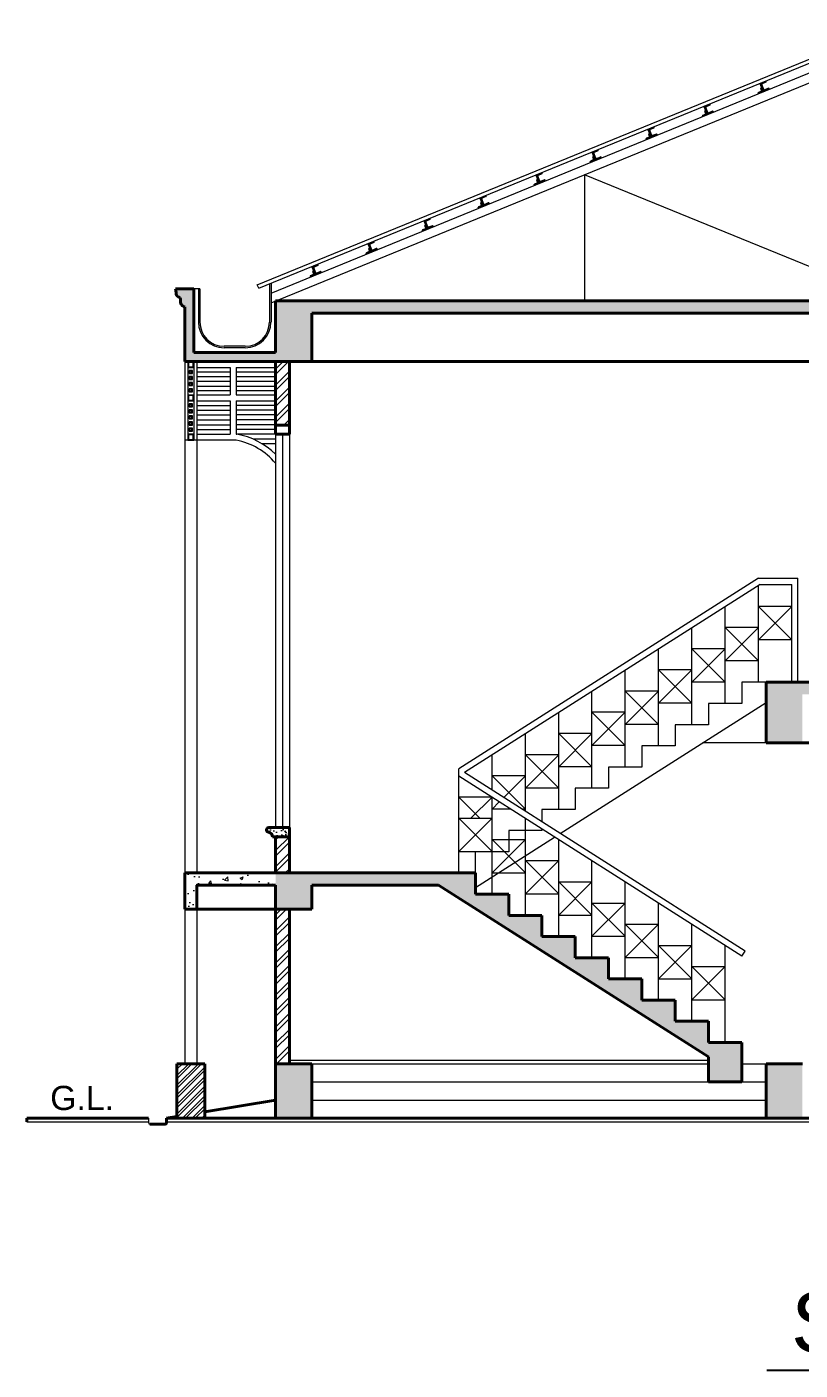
# Model space of a CAD drawing. Header units: inches. Extents: x 1367 to 15762, y 1989 to 8927.
# Drawn here: x 7952.65 to 7959.04, y 2026.24 to 2037.33 of the extents above; entities that cross this region are included whole.
import ezdxf

# ---------------------------------------------------------------- set-up
doc = ezdxf.new("R2010")
doc.units = ezdxf.units.IN
doc.header["$MEASUREMENT"] = 0
for name, color, linetype, lineweight in [('col', 5, 'Continuous', 40), ('EXIST.', 21, 'Continuous', 20), ('hatch', 8, 'Continuous', 5), ('proj', 31, 'Continuous', 15), ('stair', 3, 'Continuous', 20), ('text', 6, 'Continuous', 25), ('wall', 1, 'Continuous', 40), ('win', 60, 'Continuous', 9)]:
    doc.layers.add(name, color=color, linetype=linetype, lineweight=lineweight)
doc.styles.get("Standard").update_dxf_attribs({"font": 'arial.ttf', "height": 0.36})

msp = doc.modelspace()

# ---------------------------------------------------------------- hatches: boundary and pattern name
at = {"layer": 'hatch'}
h = msp.add_hatch(dxfattribs=at)
h.set_pattern_fill('ANSI31', color=256, scale=0.05, angle=45, style=0)
h.set_pattern_definition([(90, (8005.3047277, 1723.692997), (-0.00625, 9e-19), [])])
h.paths.add_polyline_path([(7958.721, 2036.856, -0.414214), (7958.724, 2036.862), (7958.754, 2036.875, 0.414214), (7958.757, 2036.882), (7958.755, 2036.887), (7958.706, 2036.866), (7958.735, 2036.797), (7958.784, 2036.817), (7958.782, 2036.822, 0.414214), (7958.776, 2036.825), (7958.745, 2036.812, -0.414214), (7958.739, 2036.814)])
h.paths.add_polyline_path([(7958.721, 2036.831), (7958.716, 2036.829, 0.414214), (7958.714, 2036.823), (7958.72, 2036.807, -0.414214), (7958.718, 2036.8), (7958.695, 2036.79, -0.000198), (7958.695, 2036.79, 0.414446), (7958.692, 2036.784), (7958.694, 2036.78), (7958.735, 2036.797)])
h = msp.add_hatch(dxfattribs=at)
h.set_pattern_fill('ANSI31', color=256, scale=0.05, angle=45, style=0)
h.set_pattern_definition([(90, (8004.8422494, 1723.5038586), (-0.00625, 9e-19), [])])
h.paths.add_polyline_path([(7958.259, 2036.667, -0.414214), (7958.261, 2036.673), (7958.292, 2036.686, 0.414214), (7958.294, 2036.693), (7958.293, 2036.697), (7958.243, 2036.677), (7958.273, 2036.608), (7958.322, 2036.628), (7958.32, 2036.633, 0.414214), (7958.313, 2036.636), (7958.283, 2036.623, -0.414214), (7958.276, 2036.625)])
h.paths.add_polyline_path([(7958.258, 2036.642), (7958.254, 2036.64, 0.414214), (7958.251, 2036.634), (7958.258, 2036.617, -0.414214), (7958.255, 2036.611), (7958.233, 2036.601, -0.000198), (7958.233, 2036.601, 0.414446), (7958.23, 2036.595), (7958.231, 2036.591), (7958.273, 2036.608)])
h = msp.add_hatch(dxfattribs=at)
h.set_pattern_fill('ANSI31', color=256, scale=0.05, angle=45, style=0)
h.set_pattern_definition([(90, (8004.379771, 1723.31472), (-0.00625, 9e-19), [])])
h.paths.add_polyline_path([(7957.796, 2036.478, -0.414214), (7957.799, 2036.484), (7957.829, 2036.497, 0.414214), (7957.832, 2036.504), (7957.83, 2036.508), (7957.781, 2036.488), (7957.81, 2036.419), (7957.859, 2036.439), (7957.857, 2036.444, 0.414214), (7957.851, 2036.446), (7957.82, 2036.434, -0.414214), (7957.814, 2036.436)])
h.paths.add_polyline_path([(7957.796, 2036.453), (7957.791, 2036.451, 0.414214), (7957.789, 2036.444), (7957.795, 2036.428, -0.414214), (7957.793, 2036.422), (7957.77, 2036.412, -0.000198), (7957.77, 2036.412, 0.414446), (7957.767, 2036.406), (7957.769, 2036.402), (7957.81, 2036.419)])
h = msp.add_hatch(dxfattribs=at)
h.set_pattern_fill('ANSI31', color=256, scale=0.05, angle=45, style=0)
h.set_pattern_definition([(90, (8003.917293, 1723.1255816), (-0.00625, 9e-19), [])])
h.paths.add_polyline_path([(7957.334, 2036.288, -0.414214), (7957.336, 2036.295), (7957.367, 2036.308, 0.414214), (7957.37, 2036.314), (7957.368, 2036.319), (7957.318, 2036.299), (7957.348, 2036.23), (7957.397, 2036.25), (7957.395, 2036.255, 0.414214), (7957.388, 2036.257), (7957.358, 2036.244, -0.414214), (7957.351, 2036.247)])
h.paths.add_polyline_path([(7957.333, 2036.264), (7957.329, 2036.262, 0.414214), (7957.326, 2036.255), (7957.333, 2036.239, -0.414214), (7957.33, 2036.233), (7957.308, 2036.223, -0.000198), (7957.308, 2036.223, 0.414446), (7957.305, 2036.216), (7957.306, 2036.213), (7957.348, 2036.23)])
h = msp.add_hatch(dxfattribs=at)
h.set_pattern_fill('ANSI31', color=256, scale=0.05, angle=45, style=0)
h.set_pattern_definition([(90, (8003.4548145, 1722.936443), (-0.00625, 9e-19), [])])
h.paths.add_polyline_path([(7956.871, 2036.099, -0.414214), (7956.874, 2036.106), (7956.904, 2036.119, 0.414214), (7956.907, 2036.125), (7956.905, 2036.13), (7956.856, 2036.11), (7956.885, 2036.041), (7956.934, 2036.061), (7956.932, 2036.066, 0.414214), (7956.926, 2036.068), (7956.895, 2036.055, -0.414214), (7956.889, 2036.058)])
h.paths.add_polyline_path([(7956.871, 2036.075), (7956.866, 2036.073, 0.414214), (7956.864, 2036.066), (7956.87, 2036.05, -0.414214), (7956.868, 2036.043), (7956.845, 2036.034, -0.000198), (7956.845, 2036.034, 0.414446), (7956.842, 2036.027), (7956.844, 2036.024), (7956.885, 2036.041)])
h = msp.add_hatch(dxfattribs=at)
h.set_pattern_fill('ANSI31', color=256, scale=0.05, angle=45, style=0)
h.set_pattern_definition([(90, (8002.992336, 1722.7473046), (-0.00625, 9e-19), [])])
h.paths.add_polyline_path([(7956.409, 2035.91, -0.414214), (7956.411, 2035.917), (7956.442, 2035.93, 0.414214), (7956.445, 2035.936), (7956.443, 2035.941), (7956.393, 2035.921), (7956.423, 2035.852), (7956.472, 2035.872), (7956.47, 2035.876, 0.414214), (7956.463, 2035.879), (7956.433, 2035.866, -0.414214), (7956.426, 2035.869)])
h.paths.add_polyline_path([(7956.408, 2035.886), (7956.404, 2035.884, 0.414214), (7956.401, 2035.877), (7956.408, 2035.861, -0.414214), (7956.405, 2035.854), (7956.383, 2035.845, -0.000198), (7956.383, 2035.845, 0.414446), (7956.38, 2035.838), (7956.381, 2035.835), (7956.423, 2035.852)])
h = msp.add_hatch(dxfattribs=at)
h.set_pattern_fill('ANSI31', color=256, scale=0.05, angle=45, style=0)
h.set_pattern_definition([(90, (8002.529858, 1722.558166), (-0.00625, 9e-19), [])])
h.paths.add_polyline_path([(7955.946, 2035.721, -0.414214), (7955.949, 2035.728), (7955.979, 2035.741, 0.414214), (7955.982, 2035.747), (7955.98, 2035.752), (7955.931, 2035.732), (7955.96, 2035.663), (7956.009, 2035.683), (7956.008, 2035.687, 0.414214), (7956.001, 2035.69), (7955.97, 2035.677, -0.414214), (7955.964, 2035.68)])
h.paths.add_polyline_path([(7955.946, 2035.696), (7955.941, 2035.694, 0.414214), (7955.939, 2035.688), (7955.946, 2035.672, -0.414214), (7955.943, 2035.665), (7955.92, 2035.656, -0.000198), (7955.92, 2035.656, 0.414446), (7955.918, 2035.649), (7955.919, 2035.646), (7955.96, 2035.663)])
h = msp.add_hatch(dxfattribs=at)
h.set_pattern_fill('ANSI31', color=256, scale=0.05, angle=45, style=0)
h.set_pattern_definition([(90, (8002.0673795, 1722.3690275), (-0.00625, 9e-19), [])])
h.paths.add_polyline_path([(7955.484, 2035.532, -0.414214), (7955.486, 2035.538), (7955.517, 2035.551, 0.414214), (7955.52, 2035.558), (7955.518, 2035.563), (7955.468, 2035.542), (7955.498, 2035.473), (7955.547, 2035.494), (7955.545, 2035.498, 0.414214), (7955.538, 2035.501), (7955.508, 2035.488, -0.414214), (7955.501, 2035.49)])
h.paths.add_polyline_path([(7955.483, 2035.507), (7955.479, 2035.505, 0.414214), (7955.476, 2035.499), (7955.483, 2035.483, -0.414214), (7955.48, 2035.476), (7955.458, 2035.466, -0.000198), (7955.458, 2035.466, 0.414446), (7955.455, 2035.46), (7955.456, 2035.456), (7955.498, 2035.473)])
h = msp.add_hatch(dxfattribs=at)
h.set_pattern_fill('ANSI31', color=256, scale=0.05, angle=45, style=0)
h.set_pattern_definition([(90, (8001.604901, 1722.179889), (-0.00625, 9e-19), [])])
h.paths.add_polyline_path([(7955.021, 2035.343, -0.414214), (7955.024, 2035.349), (7955.054, 2035.362, 0.414214), (7955.057, 2035.369), (7955.055, 2035.373), (7955.006, 2035.353), (7955.035, 2035.284), (7955.085, 2035.304), (7955.083, 2035.309, 0.414214), (7955.076, 2035.312), (7955.046, 2035.299, -0.414214), (7955.039, 2035.301)])
h.paths.add_polyline_path([(7955.021, 2035.318), (7955.016, 2035.316, 0.414214), (7955.014, 2035.31), (7955.021, 2035.293, -0.414214), (7955.018, 2035.287), (7954.995, 2035.277, -0.000198), (7954.995, 2035.277, 0.414446), (7954.993, 2035.271), (7954.994, 2035.267), (7955.035, 2035.284)])
h = msp.add_hatch(dxfattribs=at)
h.set_pattern_fill('AR-CONC', color=256, scale=0.035, style=0)
h.set_pattern_definition([(50, (8005.7672, 1723.88214), (0.25104106, -0.02196325), [0.02625, -0.28875]), (355, (8005.7672, 1723.88214), (-0.04856297, 0.26326725), [0.021, -0.231]), (100.4514, (8005.78813, 1723.8803), (0.20247828, 0.24130384), [0.02230907, -0.24539974]), (46.1842, (8005.7672, 1723.95214), (0.37353437, -0.05793166), [0.039375, -0.433125]), (96.6356, (8005.79833, 1723.9473), (0.32713195, 0.34094125), [0.0334636, -0.36809955]), (351.1842, (8005.7672, 1723.95214), (0.3271317, 0.3409415), [0.0315, -0.3465]), (21, (8005.8022, 1723.93464), (0.20891747, -0.14091661), [0.02625, -0.28875]), (326, (8005.8022, 1723.93464), (0.08516037, 0.25380252), [0.021, -0.231]), (71.4514, (8005.81962, 1723.9229), (0.29407792, 0.11288567), [0.02230907, -0.24539974]), (37.5, (8005.76721, 1723.88214), (0.00425595, 0.11651285), [0, -0.2282, 0, -0.2345, 0, -0.231875]), (7.5, (8005.7672, 1723.88214), (0.09207434, 0.1380441), [0, -0.1337, 0, -0.22295, 0, -0.088375]), (327.5, (8005.68916, 1723.88214), (0.186837853, -0.007894205), [0, -0.0875, 0, -0.273, 0, -0.36225]), (317.5, (8005.65416, 1723.88214), (0.20411516, 0.03503674), [0, -0.11375, 0, -0.1813, 0, -0.25725])])
edge = h.paths.add_edge_path()
edge.add_line((7955.006, 2034.969), (7964.606, 2034.969))
edge.add_line((7964.606, 2034.969), (7964.606, 2034.569))
edge.add_line((7964.606, 2034.569), (7964.906, 2034.569))
edge.add_line((7964.906, 2034.569), (7964.906, 2034.969))
edge.add_line((7964.906, 2034.969), (7969.621, 2034.969))
edge.add_line((7969.621, 2034.969), (7969.621, 2034.569))
edge.add_line((7969.621, 2034.569), (7970.671, 2034.569))
edge.add_line((7970.671, 2034.569), (7970.671, 2035.019))
edge.add_spline(control_points=[(7970.671, 2035.019), (7970.684, 2035.025), (7970.708, 2035.036), (7970.704, 2035.07), (7970.708, 2035.088), (7970.709, 2035.094)], knot_values=[0, 0, 0, 0, 0.037335, 0.072043, 0.090727, 0.090727, 0.090727, 0.090727], degree=3, periodic=0)
edge.add_spline(control_points=[(7970.709, 2035.094), (7970.721, 2035.1), (7970.745, 2035.111), (7970.742, 2035.145), (7970.745, 2035.163), (7970.746, 2035.169)], knot_values=[0, 0, 0, 0, 0.037335, 0.072043, 0.090727, 0.090727, 0.090727, 0.090727], degree=3, periodic=0)
edge.add_line((7970.746, 2035.169), (7970.596, 2035.169))
edge.add_line((7970.596, 2035.169), (7970.596, 2034.644))
edge.add_line((7970.596, 2034.644), (7969.921, 2034.644))
edge.add_line((7969.921, 2034.644), (7969.921, 2035.068))
edge.add_line((7969.921, 2035.068), (7969.921, 2035.069))
edge.add_line((7969.921, 2035.069), (7954.706, 2035.069))
edge.add_line((7954.706, 2035.069), (7954.706, 2034.644))
edge.add_line((7954.706, 2034.644), (7954.046, 2034.644))
edge.add_line((7954.046, 2034.644), (7954.031, 2034.644))
edge.add_line((7954.031, 2034.644), (7954.031, 2035.169))
edge.add_line((7954.031, 2035.169), (7953.881, 2035.169))
edge.add_spline(control_points=[(7953.881, 2035.169), (7953.883, 2035.163), (7953.886, 2035.145), (7953.883, 2035.111), (7953.906, 2035.1), (7953.919, 2035.094)], knot_values=[0, 0, 0, 0, 0.018685, 0.053392, 0.090727, 0.090727, 0.090727, 0.090727], degree=3, periodic=0)
edge.add_spline(control_points=[(7953.919, 2035.094), (7953.92, 2035.088), (7953.924, 2035.07), (7953.92, 2035.036), (7953.944, 2035.025), (7953.956, 2035.019)], knot_values=[0, 0, 0, 0, 0.018685, 0.053392, 0.090727, 0.090727, 0.090727, 0.090727], degree=3, periodic=0)
edge.add_line((7953.956, 2035.019), (7953.956, 2034.569))
edge.add_line((7953.956, 2034.569), (7955.006, 2034.569))
edge.add_line((7955.006, 2034.569), (7955.006, 2034.969))
edge = h.paths.add_edge_path()
edge.add_line((7959.056, 2031.819), (7964.606, 2031.819))
edge.add_line((7964.606, 2031.819), (7964.606, 2031.419))
edge.add_line((7964.606, 2031.419), (7964.906, 2031.419))
edge.add_line((7964.906, 2031.419), (7964.906, 2031.819))
edge.add_line((7964.906, 2031.819), (7969.621, 2031.819))
edge.add_line((7969.621, 2031.819), (7969.621, 2031.419))
edge.add_line((7969.621, 2031.419), (7969.921, 2031.419))
edge.add_line((7969.921, 2031.419), (7969.921, 2031.819))
edge.add_line((7969.921, 2031.819), (7970.571, 2031.819))
edge.add_line((7970.571, 2031.819), (7970.571, 2031.269))
edge.add_line((7970.571, 2031.269), (7970.671, 2031.269))
edge.add_line((7970.671, 2031.269), (7970.671, 2031.769))
edge.add_spline(control_points=[(7970.671, 2031.769), (7970.684, 2031.775), (7970.708, 2031.786), (7970.704, 2031.82), (7970.708, 2031.838), (7970.709, 2031.844)], knot_values=[0, 0, 0, 0, 0.037335, 0.072043, 0.090727, 0.090727, 0.090727, 0.090727], degree=3, periodic=0)
edge.add_spline(control_points=[(7970.709, 2031.844), (7970.721, 2031.85), (7970.745, 2031.861), (7970.742, 2031.895), (7970.745, 2031.913), (7970.746, 2031.919)], knot_values=[0, 0, 0, 0, 0.037335, 0.072043, 0.090727, 0.090727, 0.090727, 0.090727], degree=3, periodic=0)
edge.add_line((7970.746, 2031.919), (7958.756, 2031.919))
edge.add_line((7958.756, 2031.919), (7958.756, 2031.419))
edge.add_line((7958.756, 2031.419), (7959.056, 2031.419))
edge.add_line((7959.056, 2031.419), (7959.056, 2031.819))
h.paths.add_polyline_path([(7955.006, 2030.244), (7956.052, 2030.244), (7958.281, 2028.825), (7958.281, 2028.619), (7958.556, 2028.619), (7958.556, 2028.769), (7958.556, 2028.944), (7958.281, 2028.944), (7958.281, 2029.119), (7958.006, 2029.119), (7958.006, 2029.294), (7957.731, 2029.294), (7957.731, 2029.469), (7957.456, 2029.469), (7957.456, 2029.644), (7957.181, 2029.644), (7957.181, 2029.819), (7956.906, 2029.819), (7956.906, 2029.994), (7956.631, 2029.994), (7956.631, 2030.169), (7956.356, 2030.169), (7956.356, 2030.344), (7954.706, 2030.344), (7954.706, 2030.044), (7955.006, 2030.044)])
h.paths.add_polyline_path([(7955.006, 2028.769), (7954.706, 2028.769), (7954.706, 2028.319), (7955.006, 2028.319)])
h.paths.add_polyline_path([(7959.056, 2028.769), (7958.756, 2028.769), (7958.756, 2028.319), (7959.056, 2028.319)])
h.paths.add_polyline_path([(7964.906, 2028.769), (7964.606, 2028.769), (7964.606, 2028.319), (7964.906, 2028.319)])
h.paths.add_polyline_path([(7969.921, 2028.769), (7969.621, 2028.769), (7969.621, 2028.319), (7969.921, 2028.319)])
h = msp.add_hatch(dxfattribs=at)
h.set_pattern_fill('ANSI32', color=256, scale=0.25, style=0)
h.set_pattern_definition([(45, (8005.76721, 1723.88214), (-0.06629126, 0.06629126), []), (45, (8005.8114, 1723.88214), (-0.06629126, 0.06629126), [])])
h.paths.add_polyline_path([(7960.671, 2034.569), (7960.556, 2034.569), (7960.556, 2031.919), (7960.671, 2031.919)])
h.paths.add_polyline_path([(7969.921, 2034.569), (7969.806, 2034.569), (7969.806, 2034.044), (7969.921, 2034.044)])
h.paths.add_polyline_path([(7969.806, 2031.919), (7969.921, 2031.919), (7969.921, 2032.294), (7969.806, 2032.294)])
h.paths.add_polyline_path([(7964.906, 2031.419), (7964.791, 2031.419), (7964.791, 2030.894), (7964.906, 2030.894)])
h.paths.add_polyline_path([(7954.706, 2034.569), (7954.706, 2034.044), (7954.821, 2034.044), (7954.821, 2034.569)])
h.paths.add_polyline_path([(7954.706, 2030.344), (7954.821, 2030.344), (7954.821, 2030.644), (7954.706, 2030.644)])
h.paths.add_polyline_path([(7954.706, 2028.769), (7954.821, 2028.769), (7954.821, 2030.044), (7954.706, 2030.044)])
h = msp.add_hatch(dxfattribs=at)
h.set_pattern_fill('AR-CONC', color=256, scale=0.015, style=0)
h.set_pattern_definition([(50, (8005.76721, 1723.88214), (0.107589027, -0.00941282), [0.01125, -0.12375]), (355, (8005.76721, 1723.88214), (-0.0208127, 0.11282882), [0.009, -0.099]), (100.4514, (8005.77617, 1723.88135), (0.086776407, 0.10341593), [0.00956103, -0.105171317]), (46.1842, (8005.7672, 1723.91214), (0.16008616, -0.02482785), [0.016875, -0.185625]), (96.6356, (8005.78055, 1723.91007), (0.140199406, 0.14611768), [0.01434154, -0.15775695]), (351.1842, (8005.7672, 1723.91214), (0.14019929, 0.14611779), [0.0135, -0.1485]), (21, (8005.78221, 1723.90464), (0.089536058, -0.060392834), [0.01125, -0.12375]), (326, (8005.78221, 1723.90464), (0.0364973, 0.108772507), [0.009, -0.099]), (71.4514, (8005.78967, 1723.8996), (0.126033394, 0.048379575), [0.00956103, -0.105171317]), (37.5, (8005.767206, 1723.882136), (0.0018239783, 0.049934078), [0, -0.0978, 0, -0.1005, 0, -0.099375]), (7.5, (8005.767206, 1723.882136), (0.039460431, 0.059161757), [0, -0.0573, 0, -0.09555, 0, -0.037875]), (327.5, (8005.733756, 1723.882136), (0.0800733654, -0.003383231), [0, -0.0375, 0, -0.117, 0, -0.15525]), (317.5, (8005.718756, 1723.882136), (0.087477925, 0.015015747), [0, -0.04875, 0, -0.0777, 0, -0.11025])])
h.paths.add_polyline_path([(7954.821, 2030.719), (7954.65, 2030.719, 1), (7954.65, 2030.681, -0.372044), (7954.681, 2030.644), (7954.821, 2030.644)])
h = msp.add_hatch(dxfattribs=at)
h.set_pattern_fill('AR-CONC', color=256, scale=0.035, style=0)
h.set_pattern_definition([(50, (8005.05773, 1921.67933), (0.25104106, -0.02196325), [0.02625, -0.28875]), (355, (8005.05773, 1921.67933), (-0.04856297, 0.26326725), [0.021, -0.231]), (100.4514, (8005.07865, 1921.6775), (0.2024783, 0.24130384), [0.02230907, -0.24539974]), (46.1842, (8005.05773, 1921.74933), (0.3735344, -0.05793166), [0.039375, -0.433125]), (96.6356, (8005.08886, 1921.7445), (0.327132, 0.3409413), [0.0334636, -0.3680995]), (351.1842, (8005.05773, 1921.74933), (0.3271317, 0.3409415), [0.0315, -0.3465]), (21, (8005.09273, 1921.73183), (0.20891747, -0.1409166), [0.02625, -0.28875]), (326, (8005.09273, 1921.73183), (0.08516037, 0.2538025), [0.021, -0.231]), (71.4514, (8005.11014, 1921.72008), (0.2940779, 0.11288567), [0.02230907, -0.24539974]), (37.5, (8005.05773, 1921.67933), (0.00425595, 0.11651285), [0, -0.2282, 0, -0.2345, 0, -0.231875]), (7.5, (8005.05773, 1921.67933), (0.09207434, 0.1380441), [0, -0.1337, 0, -0.22295, 0, -0.088375]), (327.5, (8004.97968, 1921.67933), (0.18683785, -0.007894205), [0, -0.0875, 0, -0.273, 0, -0.36225]), (317.5, (8004.94468, 1921.67933), (0.20411516, 0.03503674), [0, -0.11375, 0, -0.1813, 0, -0.25725])])
h.paths.add_polyline_path([(7953.956, 2030.044), (7954.056, 2030.044), (7954.056, 2030.244), (7954.706, 2030.244), (7954.706, 2030.344), (7953.956, 2030.344)])
at = {"layer": 'proj'}
h = msp.add_hatch(dxfattribs=at)
h.set_pattern_fill('ANSI32', color=256, scale=0.15, style=0)
h.set_pattern_definition([(45, (7976.609224, 1986.95364), (-0.039774756, 0.039774756), []), (45, (7976.63574, 1986.95364), (-0.039774756, 0.039774756), [])])
h.paths.add_polyline_path([(7953.891, 2028.319), (7954.121, 2028.319), (7954.121, 2028.769), (7953.891, 2028.769)])

# ---------------------------------------------------------------- linework, layer by layer
at = {"layer": 'col'}
for p, q in [((7953.881, 2035.169), (7954.031, 2035.169)), ((7954.031, 2035.169), (7954.031, 2034.644)), ((7954.706, 2035.069), (7969.921, 2035.069)), ((7954.706, 2035.069), (7954.706, 2034.644)), ((7953.956, 2035.019), (7953.956, 2034.569)), ((7955.006, 2034.569), (7955.006, 2034.969)), ((7955.006, 2034.969), (7964.606, 2034.969)), ((7954.706, 2034.644), (7954.031, 2034.644)), ((7954.706, 2034.644), (7954.046, 2034.644)), ((7955.006, 2034.569), (7953.956, 2034.569)), ((7954.706, 2034.569), (7970.671, 2034.569)), ((7958.756, 2031.919), (7958.756, 2031.419)), ((7958.756, 2031.919), (7970.746, 2031.919)), ((7958.756, 2031.419), (7969.921, 2031.419)), ((7953.956, 2030.344), (7953.956, 2030.044)), ((7953.956, 2030.344), (7954.706, 2030.344)), ((7956.356, 2030.344), (7954.706, 2030.344)), ((7956.356, 2030.344), (7956.356, 2030.169)), ((7954.706, 2030.244), (7954.056, 2030.244)), ((7954.056, 2030.244), (7954.056, 2030.044)), ((7954.706, 2030.044), (7954.706, 2030.244)), ((7956.052, 2030.244), (7955.006, 2030.244)), ((7955.006, 2030.044), (7955.006, 2030.244)), ((7956.052, 2030.244), (7958.281, 2028.825)), ((7956.631, 2030.169), (7956.356, 2030.169)), ((7956.631, 2029.994), (7956.631, 2030.169)), ((7954.706, 2030.044), (7953.956, 2030.044)), ((7955.006, 2030.044), (7954.706, 2030.044)), ((7956.906, 2029.994), (7956.631, 2029.994)), ((7956.906, 2029.819), (7956.906, 2029.994)), ((7957.181, 2029.819), (7956.906, 2029.819)), ((7957.181, 2029.644), (7957.181, 2029.819)), ((7957.456, 2029.644), (7957.181, 2029.644)), ((7957.456, 2029.469), (7957.456, 2029.644)), ((7957.731, 2029.469), (7957.456, 2029.469)), ((7957.731, 2029.294), (7957.731, 2029.469)), ((7958.006, 2029.294), (7957.731, 2029.294)), ((7958.006, 2029.119), (7958.006, 2029.294)), ((7958.281, 2029.119), (7958.006, 2029.119)), ((7958.281, 2028.944), (7958.281, 2029.119)), ((7958.556, 2028.944), (7958.281, 2028.944)), ((7958.556, 2028.769), (7958.556, 2028.944)), ((7958.281, 2028.825), (7958.281, 2028.619)), ((7955.006, 2028.769), (7954.706, 2028.769)), ((7954.706, 2028.769), (7954.706, 2028.319)), ((7955.006, 2028.769), (7955.006, 2028.319)), ((7958.556, 2028.769), (7958.556, 2028.619)), ((7958.756, 2028.769), (7959.056, 2028.769)), ((7958.756, 2028.769), (7958.756, 2028.319)), ((7958.281, 2028.619), (7958.556, 2028.619))]:
    msp.add_line(p, q, dxfattribs=at)
for points in [[(7953.919, 2035.094), (7953.889, 2035.116), (7953.884, 2035.15), (7953.881, 2035.169)], [(7953.956, 2035.019), (7953.926, 2035.041), (7953.922, 2035.075), (7953.919, 2035.094)]]:
    msp.add_spline(points, degree=3, dxfattribs=at)
at = {"layer": 'EXIST.'}
for p, q in [((7953.956, 2034.569), (7953.956, 2030.344)), ((7954.056, 2034.569), (7954.056, 2030.344)), ((7954.056, 2034.519), (7954.331, 2034.519)), ((7954.331, 2034.519), (7954.331, 2034.294)), ((7954.381, 2034.519), (7954.706, 2034.519)), ((7954.381, 2034.519), (7954.381, 2034.294)), ((7954.056, 2034.294), (7954.331, 2034.294)), ((7954.381, 2034.294), (7954.706, 2034.294)), ((7954.056, 2034.244), (7954.331, 2034.244)), ((7954.331, 2034.244), (7954.331, 2033.969)), ((7954.381, 2034.244), (7954.706, 2034.244)), ((7954.381, 2034.244), (7954.381, 2033.969)), ((7954.056, 2033.969), (7954.331, 2033.969)), ((7954.381, 2033.919), (7954.056, 2033.919)), ((7954.381, 2033.969), (7954.386, 2033.969)), ((7953.956, 2030.044), (7953.956, 2028.769)), ((7954.056, 2030.044), (7954.056, 2028.769))]:
    msp.add_line(p, q, dxfattribs=at)
for radius, start, end in [(0.569, 40.3662, 79.015), (0.619, 45.5443, 79.4694)]:
    msp.add_arc((7954.273, 2033.36), radius, start, end, dxfattribs=at)
at = {"layer": 'hatch'}
for p, q in [((7954.555, 2035.202), (7959.766, 2037.332)), ((7954.567, 2035.174), (7959.777, 2037.305)), ((7958.718, 2036.8), (7958.695, 2036.79)), ((7958.735, 2036.797), (7958.706, 2036.866)), ((7958.72, 2036.807), (7958.714, 2036.823)), ((7958.716, 2036.829), (7958.721, 2036.831)), ((7958.739, 2036.814), (7958.721, 2036.856)), ((7958.754, 2036.875), (7958.724, 2036.862)), ((7958.776, 2036.825), (7958.745, 2036.812)), ((7958.757, 2036.882), (7958.755, 2036.887)), ((7958.784, 2036.817), (7958.782, 2036.822)), ((7958.292, 2036.686), (7958.261, 2036.673)), ((7958.294, 2036.693), (7958.293, 2036.697)), ((7958.694, 2036.78), (7958.692, 2036.784)), ((7958.231, 2036.591), (7958.23, 2036.595)), ((7958.255, 2036.611), (7958.233, 2036.601)), ((7958.273, 2036.608), (7958.243, 2036.677)), ((7958.258, 2036.617), (7958.251, 2036.634)), ((7958.254, 2036.64), (7958.258, 2036.642)), ((7958.276, 2036.625), (7958.259, 2036.667)), ((7958.313, 2036.636), (7958.283, 2036.623)), ((7958.322, 2036.628), (7958.32, 2036.633)), ((7957.81, 2036.419), (7957.781, 2036.488)), ((7957.814, 2036.436), (7957.796, 2036.478)), ((7957.829, 2036.497), (7957.799, 2036.484)), ((7957.832, 2036.504), (7957.83, 2036.508)), ((7957.769, 2036.402), (7957.767, 2036.406)), ((7957.793, 2036.422), (7957.77, 2036.412)), ((7957.795, 2036.428), (7957.789, 2036.444)), ((7957.791, 2036.451), (7957.796, 2036.453)), ((7957.851, 2036.446), (7957.82, 2036.434)), ((7957.859, 2036.439), (7957.857, 2036.444)), ((7957.348, 2036.23), (7957.318, 2036.299)), ((7957.333, 2036.239), (7957.326, 2036.255)), ((7957.329, 2036.262), (7957.333, 2036.264)), ((7957.351, 2036.247), (7957.334, 2036.288)), ((7957.367, 2036.308), (7957.336, 2036.295)), ((7957.388, 2036.257), (7957.358, 2036.244)), ((7957.37, 2036.314), (7957.368, 2036.319)), ((7957.397, 2036.25), (7957.395, 2036.255)), ((7957.306, 2036.213), (7957.305, 2036.216)), ((7957.33, 2036.233), (7957.308, 2036.223)), ((7956.844, 2036.024), (7956.842, 2036.027)), ((7956.868, 2036.043), (7956.845, 2036.034)), ((7956.885, 2036.041), (7956.856, 2036.11)), ((7956.87, 2036.05), (7956.864, 2036.066)), ((7956.866, 2036.073), (7956.871, 2036.075)), ((7956.889, 2036.058), (7956.871, 2036.099)), ((7956.904, 2036.119), (7956.874, 2036.106)), ((7956.926, 2036.068), (7956.895, 2036.055)), ((7956.907, 2036.125), (7956.905, 2036.13)), ((7956.934, 2036.061), (7956.932, 2036.066)), ((7956.423, 2035.852), (7956.393, 2035.921)), ((7956.426, 2035.869), (7956.409, 2035.91)), ((7956.442, 2035.93), (7956.411, 2035.917)), ((7956.445, 2035.936), (7956.443, 2035.941)), ((7956.381, 2035.835), (7956.38, 2035.838)), ((7956.405, 2035.854), (7956.383, 2035.845)), ((7956.408, 2035.861), (7956.401, 2035.877)), ((7956.404, 2035.884), (7956.408, 2035.886)), ((7956.463, 2035.879), (7956.433, 2035.866)), ((7956.472, 2035.872), (7956.47, 2035.876)), ((7955.96, 2035.663), (7955.931, 2035.732)), ((7955.946, 2035.672), (7955.939, 2035.688)), ((7955.941, 2035.694), (7955.946, 2035.696)), ((7955.964, 2035.68), (7955.946, 2035.721)), ((7955.979, 2035.741), (7955.949, 2035.728)), ((7956.001, 2035.69), (7955.97, 2035.677)), ((7955.982, 2035.747), (7955.98, 2035.752)), ((7955.919, 2035.646), (7955.918, 2035.649)), ((7955.943, 2035.665), (7955.92, 2035.656)), ((7956.009, 2035.683), (7956.008, 2035.687)), ((7955.48, 2035.476), (7955.458, 2035.466)), ((7955.498, 2035.473), (7955.468, 2035.542)), ((7955.483, 2035.483), (7955.476, 2035.499)), ((7955.479, 2035.505), (7955.483, 2035.507)), ((7955.501, 2035.49), (7955.484, 2035.532)), ((7955.517, 2035.551), (7955.486, 2035.538)), ((7955.538, 2035.501), (7955.508, 2035.488)), ((7955.52, 2035.558), (7955.518, 2035.563)), ((7955.547, 2035.494), (7955.545, 2035.498)), ((7955.054, 2035.362), (7955.024, 2035.349)), ((7955.057, 2035.369), (7955.055, 2035.373)), ((7955.456, 2035.456), (7955.455, 2035.46)), ((7954.994, 2035.267), (7954.993, 2035.271)), ((7955.018, 2035.287), (7954.995, 2035.277)), ((7955.035, 2035.284), (7955.006, 2035.353)), ((7955.021, 2035.293), (7955.014, 2035.31)), ((7955.016, 2035.316), (7955.021, 2035.318)), ((7955.039, 2035.301), (7955.021, 2035.343)), ((7955.076, 2035.312), (7955.046, 2035.299)), ((7955.085, 2035.304), (7955.083, 2035.309)), ((7954.567, 2035.174), (7954.555, 2035.202)), ((7953.981, 2034.569), (7953.981, 2033.919)), ((7953.981, 2034.519), (7954.031, 2034.519)), ((7954.031, 2034.569), (7954.031, 2033.919)), ((7954.056, 2034.482), (7954.331, 2034.482)), ((7954.381, 2034.482), (7954.706, 2034.482)), ((7954.056, 2034.444), (7954.331, 2034.444)), ((7954.056, 2034.405), (7954.331, 2034.405)), ((7954.056, 2034.366), (7954.331, 2034.366)), ((7954.381, 2034.444), (7954.706, 2034.444)), ((7954.381, 2034.405), (7954.706, 2034.405)), ((7954.381, 2034.366), (7954.706, 2034.366)), ((7953.981, 2034.294), (7954.031, 2034.294)), ((7954.056, 2034.328), (7954.331, 2034.328)), ((7954.381, 2034.328), (7954.706, 2034.328)), ((7953.981, 2034.244), (7954.031, 2034.244)), ((7954.056, 2034.204), (7954.331, 2034.204)), ((7954.056, 2034.166), (7954.331, 2034.166)), ((7954.706, 2034.204), (7954.381, 2034.204)), ((7954.706, 2034.166), (7954.381, 2034.166)), ((7954.056, 2034.127), (7954.331, 2034.127)), ((7954.056, 2034.087), (7954.331, 2034.087)), ((7954.056, 2034.046), (7954.331, 2034.046)), ((7954.706, 2034.127), (7954.381, 2034.127)), ((7954.706, 2034.087), (7954.381, 2034.087)), ((7954.706, 2034.046), (7954.381, 2034.046)), ((7954.056, 2033.919), (7953.956, 2033.919)), ((7953.981, 2033.969), (7954.031, 2033.969)), ((7953.981, 2033.919), (7954.031, 2033.919)), ((7954.056, 2034.007), (7954.331, 2034.007)), ((7954.706, 2034.007), (7954.381, 2034.007)), ((7954.706, 2033.967), (7954.393, 2033.967)), ((7954.706, 2033.927), (7954.522, 2033.927)), ((7954.706, 2033.888), (7954.596, 2033.888)), ((7954.706, 2033.807), (7954.701, 2033.807)), ((7954.821, 2028.799), (7958.281, 2028.799))]:
    msp.add_line(p, q, dxfattribs=at)
for points in [[(7954.026, 2034.564), (7953.986, 2034.564), (7953.986, 2034.524), (7954.026, 2034.524)], [(7954.019, 2034.494), (7953.994, 2034.494), (7953.994, 2034.469), (7954.019, 2034.469)], [(7954.014, 2034.489), (7953.999, 2034.489), (7953.999, 2034.474), (7954.014, 2034.474)], [(7954.019, 2034.444), (7953.994, 2034.444), (7953.994, 2034.419), (7954.019, 2034.419)], [(7954.019, 2034.394), (7953.994, 2034.394), (7953.994, 2034.369), (7954.019, 2034.369)], [(7954.014, 2034.439), (7953.999, 2034.439), (7953.999, 2034.424), (7954.014, 2034.424)], [(7954.014, 2034.389), (7953.999, 2034.389), (7953.999, 2034.374), (7954.014, 2034.374)], [(7954.026, 2034.289), (7953.986, 2034.289), (7953.986, 2034.249), (7954.026, 2034.249)], [(7954.019, 2034.344), (7953.994, 2034.344), (7953.994, 2034.319), (7954.019, 2034.319)], [(7954.014, 2034.339), (7953.999, 2034.339), (7953.999, 2034.324), (7954.014, 2034.324)], [(7954.019, 2034.219), (7953.994, 2034.219), (7953.994, 2034.194), (7954.019, 2034.194)], [(7954.019, 2034.169), (7953.994, 2034.169), (7953.994, 2034.144), (7954.019, 2034.144)], [(7954.014, 2034.214), (7953.999, 2034.214), (7953.999, 2034.199), (7954.014, 2034.199)], [(7954.014, 2034.164), (7953.999, 2034.164), (7953.999, 2034.149), (7954.014, 2034.149)], [(7954.019, 2034.119), (7953.994, 2034.119), (7953.994, 2034.094), (7954.019, 2034.094)], [(7954.019, 2034.069), (7953.994, 2034.069), (7953.994, 2034.044), (7954.019, 2034.044)], [(7954.014, 2034.114), (7953.999, 2034.114), (7953.999, 2034.099), (7954.014, 2034.099)], [(7954.014, 2034.064), (7953.999, 2034.064), (7953.999, 2034.049), (7954.014, 2034.049)], [(7954.031, 2033.969), (7953.981, 2033.969), (7953.981, 2033.919), (7954.031, 2033.919)], [(7954.026, 2033.964), (7953.986, 2033.964), (7953.986, 2033.924), (7954.026, 2033.924)], [(7954.019, 2034.019), (7953.994, 2034.019), (7953.994, 2033.994), (7954.019, 2033.994)], [(7954.014, 2034.014), (7953.999, 2034.014), (7953.999, 2033.999), (7954.014, 2033.999)]]:
    msp.add_lwpolyline(points, close=True, dxfattribs=at)
for centre, start, end in [((7958.718, 2036.825), 113.0125, 203.0125), ((7958.716, 2036.805), 293.0125, 23.0125), ((7958.726, 2036.858), 113.0125, 203.0125), ((7958.743, 2036.816), 203.0125, 293.0125), ((7958.752, 2036.88), 293.0125, 23.0125), ((7958.778, 2036.82), 23.0125, 113.0125), ((7958.29, 2036.691), 293.0125, 23.0125), ((7958.697, 2036.786), 112.967, 203.0125), ((7958.235, 2036.597), 112.967, 203.0125), ((7958.256, 2036.636), 113.0125, 203.0125), ((7958.253, 2036.616), 293.0125, 23.0125), ((7958.263, 2036.669), 113.0125, 203.0125), ((7958.281, 2036.627), 203.0125, 293.0125), ((7958.315, 2036.631), 23.0125, 113.0125), ((7957.801, 2036.48), 113.0125, 203.0125), ((7957.827, 2036.502), 293.0125, 23.0125), ((7957.772, 2036.408), 112.967, 203.0125), ((7957.793, 2036.446), 113.0125, 203.0125), ((7957.791, 2036.426), 293.0125, 23.0125), ((7957.818, 2036.438), 203.0125, 293.0125), ((7957.853, 2036.442), 23.0125, 113.0125), ((7957.331, 2036.257), 113.0125, 203.0125), ((7957.338, 2036.29), 113.0125, 203.0125), ((7957.356, 2036.249), 203.0125, 293.0125), ((7957.365, 2036.313), 293.0125, 23.0125), ((7957.39, 2036.253), 23.0125, 113.0125), ((7957.31, 2036.218), 112.967, 203.0125), ((7957.328, 2036.237), 293.0125, 23.0125), ((7956.847, 2036.029), 112.967, 203.0125), ((7956.868, 2036.068), 113.0125, 203.0125), ((7956.866, 2036.048), 293.0125, 23.0125), ((7956.876, 2036.101), 113.0125, 203.0125), ((7956.893, 2036.06), 203.0125, 293.0125), ((7956.902, 2036.123), 293.0125, 23.0125), ((7956.928, 2036.064), 23.0125, 113.0125), ((7956.413, 2035.912), 113.0125, 203.0125), ((7956.44, 2035.934), 293.0125, 23.0125), ((7956.385, 2035.84), 112.967, 203.0125), ((7956.406, 2035.879), 113.0125, 203.0125), ((7956.403, 2035.859), 293.0125, 23.0125), ((7956.431, 2035.871), 203.0125, 293.0125), ((7956.465, 2035.874), 23.0125, 113.0125), ((7955.943, 2035.69), 113.0125, 203.0125), ((7955.951, 2035.723), 113.0125, 203.0125), ((7955.977, 2035.745), 293.0125, 23.0125), ((7956.003, 2035.685), 23.0125, 113.0125), ((7955.922, 2035.651), 112.967, 203.0125), ((7955.941, 2035.67), 293.0125, 23.0125), ((7955.969, 2035.682), 203.0125, 293.0125), ((7955.46, 2035.462), 112.967, 203.0125), ((7955.481, 2035.501), 113.0125, 203.0125), ((7955.478, 2035.481), 293.0125, 23.0125), ((7955.488, 2035.534), 113.0125, 203.0125), ((7955.506, 2035.492), 203.0125, 293.0125), ((7955.515, 2035.556), 293.0125, 23.0125), ((7955.54, 2035.496), 23.0125, 113.0125), ((7955.053, 2035.367), 293.0125, 23.0125), ((7954.997, 2035.273), 112.967, 203.0125), ((7955.018, 2035.312), 113.0125, 203.0125), ((7955.016, 2035.292), 293.0125, 23.0125), ((7955.026, 2035.345), 113.0125, 203.0125), ((7955.044, 2035.303), 203.0125, 293.0125), ((7955.078, 2035.307), 23.0125, 113.0125)]:
    msp.add_arc(centre, 0.005, start, end, dxfattribs=at)
at = {"layer": 'proj'}
for p, q in [((7954.669, 2035.134), (7959.806, 2037.235)), ((7954.669, 2035.053), (7959.806, 2037.154)), ((7959.806, 2035.069), (7957.256, 2036.111)), ((7957.256, 2036.111), (7957.256, 2035.069)), ((7954.081, 2035.169), (7954.031, 2035.169)), ((7954.069, 2035.169), (7954.069, 2034.894)), ((7954.081, 2035.169), (7954.081, 2034.894)), ((7954.656, 2035.211), (7954.656, 2034.894)), ((7954.669, 2035.216), (7954.669, 2034.894)), ((7954.456, 2034.694), (7954.281, 2034.694)), ((7954.456, 2034.681), (7954.281, 2034.681)), ((7958.694, 2032.778), (7956.219, 2031.203)), ((7958.708, 2032.728), (7956.265, 2031.173)), ((7958.694, 2032.778), (7959.019, 2032.778)), ((7958.694, 2031.919), (7958.694, 2032.719)), ((7958.708, 2032.728), (7958.969, 2032.728)), ((7958.969, 2031.919), (7958.969, 2032.728)), ((7959.019, 2031.919), (7959.019, 2032.778)), ((7958.419, 2031.744), (7958.419, 2032.544)), ((7958.694, 2032.546), (7958.969, 2032.271)), ((7958.969, 2032.546), (7958.694, 2032.271)), ((7958.969, 2032.546), (7958.694, 2032.546)), ((7958.144, 2031.569), (7958.144, 2032.369)), ((7958.694, 2032.371), (7958.419, 2032.371)), ((7958.694, 2032.371), (7958.419, 2032.096)), ((7958.419, 2032.371), (7958.694, 2032.096)), ((7958.969, 2032.271), (7958.694, 2032.271)), ((7957.869, 2031.394), (7957.869, 2032.194)), ((7958.419, 2032.196), (7958.144, 2032.196)), ((7958.419, 2032.196), (7958.144, 2031.921)), ((7958.144, 2032.196), (7958.419, 2031.921)), ((7958.694, 2032.096), (7958.419, 2032.096)), ((7957.594, 2031.219), (7957.594, 2032.019)), ((7958.144, 2032.021), (7957.869, 2032.021)), ((7958.144, 2032.021), (7957.869, 2031.746)), ((7957.869, 2032.021), (7958.144, 2031.746)), ((7958.419, 2031.921), (7958.144, 2031.921)), ((7957.319, 2031.044), (7957.319, 2031.844)), ((7957.869, 2031.846), (7957.594, 2031.846)), ((7957.869, 2031.846), (7957.594, 2031.571)), ((7957.594, 2031.846), (7957.869, 2031.571)), ((7958.144, 2031.746), (7957.869, 2031.746)), ((7957.044, 2030.869), (7957.044, 2031.669)), ((7957.319, 2031.671), (7957.594, 2031.396)), ((7957.594, 2031.671), (7957.319, 2031.396)), ((7957.594, 2031.671), (7957.319, 2031.671)), ((7956.769, 2030.853), (7956.769, 2031.494)), ((7957.319, 2031.496), (7957.044, 2031.496)), ((7957.319, 2031.496), (7957.044, 2031.221)), ((7957.044, 2031.496), (7957.319, 2031.221)), ((7957.869, 2031.571), (7957.594, 2031.571)), ((7957.594, 2031.396), (7957.319, 2031.396)), ((7956.494, 2031.028), (7956.494, 2031.319)), ((7957.044, 2031.321), (7956.769, 2031.321)), ((7957.044, 2031.321), (7956.769, 2031.046)), ((7956.769, 2031.321), (7957.044, 2031.046)), ((7956.219, 2030.344), (7956.219, 2031.203)), ((7958.556, 2029.656), (7956.219, 2031.144)), ((7958.583, 2029.698), (7956.265, 2031.173)), ((7956.769, 2031.146), (7956.494, 2031.146)), ((7956.494, 2031.146), (7956.769, 2030.871)), ((7956.769, 2031.146), (7956.59, 2030.967)), ((7957.319, 2031.221), (7957.044, 2031.221)), ((7957.044, 2031.046), (7956.769, 2031.046)), ((7956.219, 2030.971), (7956.394, 2030.796)), ((7956.494, 2030.971), (7956.219, 2030.971)), ((7956.494, 2030.971), (7956.319, 2030.796)), ((7956.494, 2030.519), (7956.494, 2030.969)), ((7956.494, 2030.169), (7956.494, 2030.969)), ((7956.553, 2030.931), (7956.494, 2030.871)), ((7956.647, 2030.871), (7956.494, 2030.871)), ((7956.769, 2030.871), (7956.74, 2030.871)), ((7956.219, 2030.796), (7956.494, 2030.796)), ((7956.219, 2030.796), (7956.494, 2030.521)), ((7956.494, 2030.796), (7956.219, 2030.521)), ((7956.769, 2030.694), (7956.769, 2030.794)), ((7956.769, 2029.994), (7956.769, 2030.794)), ((7956.769, 2030.621), (7956.494, 2030.346)), ((7956.494, 2030.621), (7956.769, 2030.346)), ((7956.494, 2030.621), (7956.769, 2030.621)), ((7957.044, 2029.819), (7957.044, 2030.619)), ((7956.219, 2030.521), (7956.494, 2030.521)), ((7956.769, 2030.446), (7957.044, 2030.446)), ((7956.769, 2030.446), (7957.044, 2030.171)), ((7957.044, 2030.446), (7956.769, 2030.171)), ((7957.319, 2029.644), (7957.319, 2030.444)), ((7956.494, 2030.346), (7956.769, 2030.346)), ((7957.044, 2030.271), (7957.319, 2030.271)), ((7957.044, 2030.271), (7957.319, 2029.996)), ((7957.319, 2030.271), (7957.044, 2029.996)), ((7957.594, 2029.469), (7957.594, 2030.269)), ((7956.769, 2030.171), (7957.044, 2030.171)), ((7957.594, 2030.096), (7957.319, 2029.821)), ((7957.319, 2030.096), (7957.594, 2029.821)), ((7957.319, 2030.096), (7957.594, 2030.096)), ((7957.869, 2029.294), (7957.869, 2030.094)), ((7957.044, 2029.996), (7957.319, 2029.996)), ((7957.594, 2029.921), (7957.869, 2029.921)), ((7957.594, 2029.921), (7957.869, 2029.646)), ((7957.869, 2029.921), (7957.594, 2029.646)), ((7958.144, 2029.119), (7958.144, 2029.919)), ((7957.319, 2029.821), (7957.594, 2029.821)), ((7957.869, 2029.746), (7958.144, 2029.746)), ((7957.869, 2029.746), (7958.144, 2029.471)), ((7958.144, 2029.746), (7957.869, 2029.471)), ((7958.419, 2028.944), (7958.419, 2029.744)), ((7958.556, 2029.656), (7958.583, 2029.698)), ((7957.594, 2029.646), (7957.869, 2029.646)), ((7958.144, 2029.571), (7958.419, 2029.571)), ((7958.144, 2029.571), (7958.419, 2029.296)), ((7958.419, 2029.571), (7958.144, 2029.296)), ((7957.869, 2029.471), (7958.144, 2029.471)), ((7958.144, 2029.296), (7958.419, 2029.296))]:
    msp.add_line(p, q, dxfattribs=at)
at = {"layer": 'proj', "color": 1}
for p, q in [((7952.653, 2028.289), (7953.656, 2028.289)), ((7953.656, 2028.319), (7953.656, 2028.282)), ((7953.806, 2028.289), (7977.465, 2028.289))]:
    msp.add_line(p, q, dxfattribs=at)
at = {"layer": 'proj'}
for centre, radius, start, end in [((7954.281, 2034.894), 0.212, 180, 270), ((7954.281, 2034.894), 0.2, 180, 270), ((7954.456, 2034.894), 0.2, 270, 360), ((7954.456, 2034.894), 0.212, 270, 360)]:
    msp.add_arc(centre, radius, start, end, dxfattribs=at)
at = {"layer": 'proj', "color": 1}
msp.add_arc((7953.669, 2028.282), 0.0125, 180, 270, dxfattribs=at)
at = {"layer": 'stair'}
for p, q in [((7958.756, 2031.919), (7958.556, 2031.919)), ((7958.556, 2031.919), (7958.556, 2031.744)), ((7957.056, 2030.67), (7958.756, 2031.752)), ((7958.281, 2031.744), (7958.281, 2031.569)), ((7958.556, 2031.744), (7958.281, 2031.744)), ((7958.006, 2031.569), (7958.006, 2031.394)), ((7958.281, 2031.569), (7958.006, 2031.569)), ((7957.731, 2031.394), (7957.731, 2031.219)), ((7958.006, 2031.394), (7957.731, 2031.394)), ((7958.756, 2031.419), (7958.232, 2031.419)), ((7957.456, 2031.219), (7957.456, 2031.044)), ((7957.731, 2031.219), (7957.456, 2031.219)), ((7957.181, 2031.044), (7957.181, 2030.869)), ((7957.456, 2031.044), (7957.181, 2031.044)), ((7956.906, 2030.869), (7956.906, 2030.765)), ((7957.181, 2030.869), (7956.906, 2030.869)), ((7956.906, 2030.706), (7956.906, 2030.694)), ((7956.356, 2030.225), (7957.009, 2030.641)), ((7956.631, 2030.694), (7956.631, 2030.519)), ((7956.906, 2030.694), (7956.631, 2030.694)), ((7956.356, 2030.344), (7956.356, 2030.519)), ((7956.631, 2030.519), (7956.356, 2030.519))]:
    msp.add_line(p, q, dxfattribs=at)
at = {"layer": 'text'}
msp.add_line((7958.764, 2026.238), (7964.986, 2026.238), dxfattribs=at)
at = {"layer": 'wall'}
for p, q in [((7954.074, 2034.894), (7954.081, 2034.897)), ((7954.706, 2034.569), (7954.706, 2033.969)), ((7954.821, 2034.569), (7954.821, 2033.969)), ((7954.821, 2034.044), (7954.706, 2034.044)), ((7954.821, 2033.969), (7954.706, 2033.969)), ((7954.821, 2030.719), (7954.65, 2030.719)), ((7954.821, 2030.719), (7954.821, 2030.344)), ((7954.681, 2030.644), (7954.821, 2030.644)), ((7954.706, 2030.644), (7954.706, 2030.344)), ((7954.706, 2030.044), (7954.706, 2028.769)), ((7954.821, 2030.044), (7954.821, 2028.769)), ((7953.891, 2028.769), (7954.121, 2028.769)), ((7953.891, 2028.769), (7953.891, 2028.319)), ((7954.121, 2028.769), (7954.121, 2028.319)), ((7954.121, 2028.371), (7954.706, 2028.469)), ((7952.653, 2028.289), (7952.653, 2028.319)), ((7952.653, 2028.319), (7953.656, 2028.319)), ((7953.669, 2028.269), (7953.794, 2028.269)), ((7953.806, 2028.319), (7953.891, 2028.333)), ((7953.806, 2028.319), (7953.806, 2028.282)), ((7953.806, 2028.319), (7977.465, 2028.319))]:
    msp.add_line(p, q, dxfattribs=at)
for centre, radius, start, end in [((7954.65, 2030.7), 0.0188, 90, 270), ((7954.644, 2030.644), 0.0373, 358.9907, 80.6204), ((7953.794, 2028.282), 0.0125, 270, 0)]:
    msp.add_arc(centre, radius, start, end, dxfattribs=at)
at = {"layer": 'win'}
for p, q in [((7954.706, 2033.969), (7954.706, 2030.719)), ((7954.764, 2033.969), (7954.764, 2030.719)), ((7954.821, 2033.969), (7954.821, 2030.719)), ((7955.006, 2028.769), (7958.281, 2028.769)), ((7958.556, 2028.769), (7958.756, 2028.769)), ((7955.006, 2028.619), (7958.281, 2028.619)), ((7958.556, 2028.619), (7958.756, 2028.619)), ((7955.006, 2028.469), (7958.756, 2028.469))]:
    msp.add_line(p, q, dxfattribs=at)

# ---------------------------------------------------------------- texts
at = {"layer": 'text'}
for s, height, p in [('G.L.', 0.2, (7952.845, 2028.386)), ('SECTION AT Y-Y', 0.5, (7958.963, 2026.383))]:
    msp.add_text(s, height=height, dxfattribs=at).set_placement(p)

doc.saveas('drawing.dxf')
